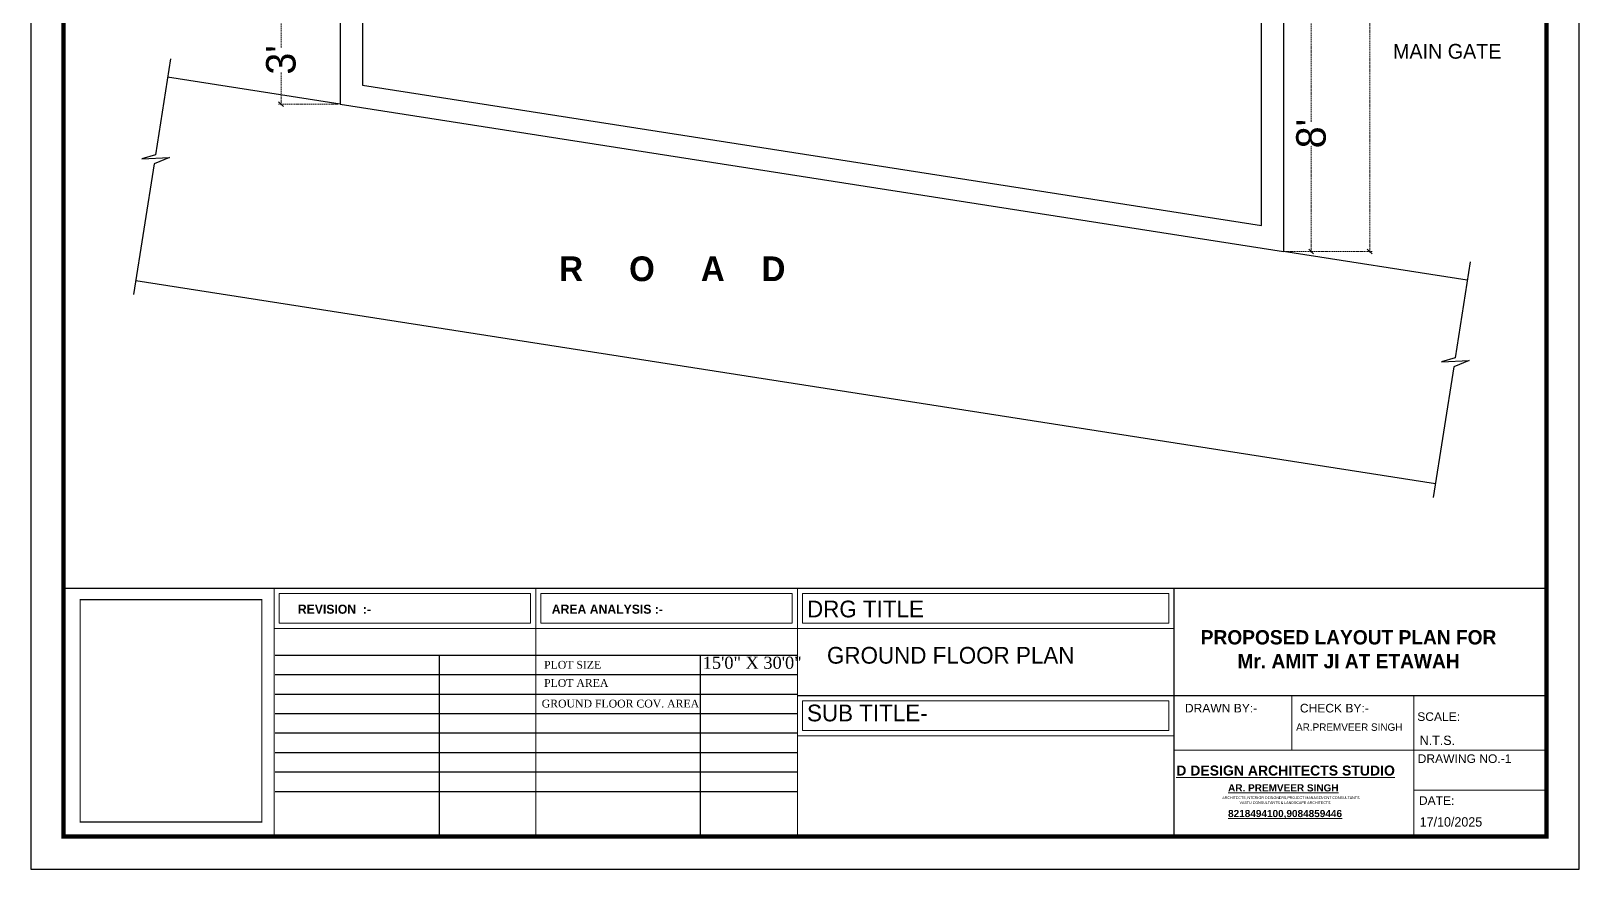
# Model space of a CAD drawing. Header units: millimetres. Extents: x -6808 to 215771, y -89660 to -16303.
# Drawn here: x 106155 to 106785, y -56133 to -55791 of the extents above; entities that cross this region are included whole.
import ezdxf

# ---------------------------------------------------------------- set-up
doc = ezdxf.new("R2010")
doc.units = ezdxf.units.MM
doc.header["$PDMODE"] = 35
doc.linetypes.add('DASHED', pattern=[0.75, 0.5, -0.25])
doc.layers.get('0').update_dxf_attribs({"color": 8})
for name, color, linetype, lineweight in [('dim2', 6, 'Continuous', 20), ('FORMAT LAAYER', 250, 'Continuous', 13), ('text', 7, 'Continuous', 25)]:
    doc.layers.add(name, color=color, linetype=linetype, lineweight=lineweight)
doc.layers.add('FORMAT', color=7, linetype='Continuous')
doc.styles.add('cdim', font='arial.ttf')
doc.styles.add('HYPERMARTBORA0$0$SANSSERIFBOLD', font='sasb____.pfb', dxfattribs={"height": 0.2})
doc.styles.add('SAJ', font='eurr____.ttf')
doc.styles.add('working', font='swissl.ttf')
doc.dimstyles.new('SAJ', dxfattribs={"dimtxt": 5, "dimasz": 2, "dimexe": 1, "dimexo": 1, "dimgap": 0.09375, "dimtad": 0, "dimdec": 1, "dimzin": 0, "dimdsep": 46, "dimlunit": 4, "dimtxsty": 'SAJ', "dimblk": 'OBLIQUE', "dimcen": 0.125, "dimdle": 0.375, "dimadec": 0, "dimazin": 0, "dimtfac": 1, "dimtdec": 1, "dimtofl": 0, "dimtmove": 0, "dimatfit": 3, "dimldrblk": 'OBLIQUE', "dimfxl": 1, "dimtolj": 1, "dimtzin": 0, "dimlwd": 5, "dimlwe": 5, "dimarcsym": 1})

# ---------------------------------------------------------------- blocks, each defined once
blk = doc.blocks.new('_Oblique')
at = {"color": 0, "linetype": 'ByBlock', "lineweight": -2}
blk.add_line((-0.5, -0.5), (0.5, 0.5), dxfattribs=at)
blk = doc.blocks.new('*D2128')
at = {"layer": 'Defpoints', "color": 0, "transparency": 16777216}
for p in [(106665.12, -55341.12), (106700.14, -55341.12), (106665.12, -55881.12)]:
    blk.add_point(p, dxfattribs=at)
at = {"layer": 'dim2', "color": 0, "linetype": 'DASHED', "lineweight": 5, "transparency": 16777216}
for p, q in [((106666.12, -55341.12), (106701.14, -55341.12)), ((106700.14, -55340.74), (106700.14, -55602.15)), ((106700.14, -55881.49), (106700.14, -55620.08)), ((106666.12, -55881.12), (106701.14, -55881.12))]:
    blk.add_line(p, q, dxfattribs=at)
at = {"layer": 'dim2', "color": 0, "lineweight": 5, "transparency": 16777216, "xscale": 2, "yscale": 2, "zscale": 2}
for p, rotation in [((106700.14, -55341.12), 90), ((106700.14, -55881.12), 270)]:
    blk.add_blockref('_Oblique', p, dxfattribs=dict(at, rotation=rotation))
at = {"layer": 'dim2', "color": 0, "transparency": 16777216, "insert": (106700.14, -55611.12), "char_height": 12, "attachment_point": 5, "rotation": 90, "style": 'SAJ'}
blk.add_mtext("\\A1;45'", dxfattribs=at)
blk = doc.blocks.new('*D2143')
at = {"layer": 'Defpoints', "color": 0, "transparency": 16777216}
for p in [(106281.12, -55785.12), (106256.98, -55821.12), (106281.12, -55821.12)]:
    blk.add_point(p, dxfattribs=at)
at = {"layer": 'dim2', "color": 0, "linetype": 'DASHED', "lineweight": 5, "transparency": 16777216}
for p, q in [((106280.12, -55785.12), (106255.98, -55785.12)), ((106256.98, -55784.74), (106256.98, -55798.25)), ((106256.98, -55821.49), (106256.98, -55807.99)), ((106280.12, -55821.12), (106255.98, -55821.12))]:
    blk.add_line(p, q, dxfattribs=at)
at = {"layer": 'dim2', "color": 0, "lineweight": 5, "transparency": 16777216, "xscale": 2, "yscale": 2, "zscale": 2}
for p, rotation in [((106256.98, -55785.12), 90), ((106256.98, -55821.12), 270)]:
    blk.add_blockref('_Oblique', p, dxfattribs=dict(at, rotation=rotation))
at = {"layer": 'dim2', "color": 0, "transparency": 16777216, "insert": (106256.98, -55803.12), "char_height": 12, "attachment_point": 5, "rotation": 90, "style": 'SAJ'}
blk.add_mtext("\\A1;3'", dxfattribs=at)
blk = doc.blocks.new('*D2144')
at = {"layer": 'Defpoints', "color": 0, "transparency": 16777216}
for p in [(106665.12, -55785.12), (106665.12, -55881.12), (106676.3, -55881.12)]:
    blk.add_point(p, dxfattribs=at)
at = {"layer": 'dim2', "color": 0, "linetype": 'DASHED', "lineweight": 5, "transparency": 16777216}
for p, q in [((106666.12, -55785.12), (106677.3, -55785.12)), ((106676.3, -55784.74), (106676.3, -55828.34)), ((106676.3, -55881.49), (106676.3, -55837.9)), ((106666.12, -55881.12), (106677.3, -55881.12))]:
    blk.add_line(p, q, dxfattribs=at)
at = {"layer": 'dim2', "color": 0, "lineweight": 5, "transparency": 16777216, "xscale": 2, "yscale": 2, "zscale": 2}
for p, rotation in [((106676.3, -55785.12), 90), ((106676.3, -55881.12), 270)]:
    blk.add_blockref('_Oblique', p, dxfattribs=dict(at, rotation=rotation))
at = {"layer": 'dim2', "color": 0, "transparency": 16777216, "insert": (106676.3, -55833.12), "char_height": 12, "attachment_point": 5, "rotation": 90, "style": 'SAJ'}
blk.add_mtext("\\A1;8'", dxfattribs=at)

msp = doc.modelspace()

# ---------------------------------------------------------------- linework, layer by layer
for p, q in [((106281.119, -55785.118), (106281.119, -55821.118)), ((106290.119, -55785.118), (106290.119, -55813.415)), ((106656.119, -55870.602), (106656.119, -55785.118)), ((106665.119, -55785.118), (106665.119, -55881.118)), ((106290.119, -55813.415), (106656.119, -55870.602)), ((106281.119, -55821.118), (106665.119, -55881.118))]:
    msp.add_line(p, q)
for points in [[(106211.929, -55802.699), (106205.822, -55841.783), (106200.34, -55843.351), (106211.581, -55842.895), (106205.287, -55845.41), (106196.964, -55898.681)], [(106740.994, -55885.366), (106734.887, -55924.449), (106729.406, -55926.018), (106740.647, -55925.562), (106734.352, -55928.076), (106726.029, -55981.347)]]:
    msp.add_lwpolyline(points)
at = {"lineweight": 30}
for points in [[(106281.119, -55821.118), (106210.768, -55810.126)], [(106739.834, -55892.792), (106665.119, -55881.118)], [(106726.897, -55975.79), (106197.832, -55893.124)]]:
    msp.add_lwpolyline(points, dxfattribs=at)
at = {"layer": 'FORMAT', "lineweight": 18}
for p, q in [((106360.686, -56018.26), (106360.686, -56034.615)), ((106467.207, -56034.615), (106467.207, -56018.26))]:
    msp.add_line(p, q, dxfattribs=at)
at = {"layer": 'FORMAT', "linetype": 'ByBlock'}
for p, q in [((106254.591, -56045.479), (106467.207, -56045.479)), ((106254.591, -56053.402), (106467.207, -56053.402)), ((106254.591, -56061.325), (106467.207, -56061.325)), ((106254.591, -56069.249), (106467.207, -56069.249)), ((106254.591, -56077.172), (106467.207, -56077.172)), ((106254.591, -56085.096), (106467.207, -56085.096)), ((106254.591, -56093.019), (106467.207, -56093.019)), ((106254.591, -56100.942), (106467.207, -56100.942))]:
    msp.add_line(p, q, dxfattribs=at)
at = {"layer": 'FORMAT'}
for p, q in [((106321.442, -56119.315), (106321.442, -56045.479)), ((106427.75, -56119.315), (106427.75, -56045.479))]:
    msp.add_line(p, q, dxfattribs=at)
at = {"layer": 'FORMAT', "ltscale": 2}
msp.add_line((106467.207, -56061.955), (106772.092, -56061.955), dxfattribs=at)
at = {"layer": 'FORMAT', "lineweight": 13, "ltscale": 20}
for p, q in [((106668.419, -56061.955), (106668.419, -56084.181)), ((106718.059, -56100.406), (106772.092, -56100.406))]:
    msp.add_line(p, q, dxfattribs=at)
at = {"layer": 'FORMAT', "color": 0}
msp.add_lwpolyline([(106155.189, -55237.743), (106155.189, -56132.579), (106785.355, -56132.579), (106785.355, -55237.743)], close=True, dxfattribs=at)
msp.add_lwpolyline([(106155.189, -55237.743), (106155.189, -56132.579), (106785.355, -56132.579), (106785.355, -55237.743)], close=True, dxfattribs=at)
at = {"layer": 'FORMAT', "color": 0, "const_width": 1.848}
msp.add_lwpolyline([(106168.453, -55251.006), (106168.453, -56119.315), (106772.092, -56119.315), (106772.092, -55251.006)], close=True, dxfattribs=at)
msp.add_lwpolyline([(106168.453, -55251.006), (106168.453, -56119.315), (106772.092, -56119.315), (106772.092, -55251.006)], close=True, dxfattribs=at)
at = {"layer": 'FORMAT', "ltscale": 2, "const_width": 0.461}
for points in [[(106254.165, -56018.26), (106254.165, -56119.315), (106168.453, -56119.315), (106168.453, -56018.26), (106772.092, -56018.26)], [(106360.686, -56119.315), (106360.686, -56018.26)], [(106467.207, -56119.315), (106467.207, -56018.26)]]:
    msp.add_lwpolyline(points, dxfattribs=at)
at = {"layer": 'FORMAT', "lineweight": 18}
for points in [[(106620.505, -56034.615), (106254.165, -56034.615), (106254.165, -56018.26), (106620.505, -56018.26)], [(106620.505, -56018.26), (106620.505, -56034.615)]]:
    msp.add_lwpolyline(points, dxfattribs=at)
for points in [[(106256.277, -56020.373), (106358.574, -56020.373), (106358.574, -56032.503), (106256.277, -56032.503)], [(106362.798, -56020.373), (106465.094, -56020.373), (106465.094, -56032.503), (106362.798, -56032.503)], [(106469.319, -56020.373), (106618.393, -56020.373), (106618.393, -56032.503), (106469.319, -56032.503)], [(106467.207, -56061.955), (106620.505, -56061.955), (106620.505, -56078.31), (106467.207, -56078.31)], [(106469.319, -56064.067), (106618.393, -56064.067), (106618.393, -56076.198), (106469.319, -56076.198)]]:
    msp.add_lwpolyline(points, close=True, dxfattribs=at)
at = {"layer": 'FORMAT', "const_width": 0.461}
msp.add_lwpolyline([(106620.505, -56119.315), (106620.505, -56018.26)], dxfattribs=at)
at = {"layer": 'FORMAT', "ltscale": 2, "const_width": 0.496}
msp.add_lwpolyline([(106175.208, -56022.935), (106249.186, -56022.935), (106249.186, -56113.407), (106175.208, -56113.407)], close=True, dxfattribs=at)
at = {"layer": 'FORMAT', "color": 0, "lineweight": 13}
for points in [[(106718.059, -56119.315), (106718.059, -56061.955)], [(106620.505, -56084.181), (106772.092, -56084.181)]]:
    msp.add_lwpolyline(points, dxfattribs=at)

# ---------------------------------------------------------------- texts
at = {"layer": 'FORMAT', "lineweight": 13, "style": 'working'}
for s, height, p in [('DRAWN BY:-', 3.5126, (106624.916, -56068.82)), (' CHECK BY:-', 3.51256, (106670.36, -56068.82)), ('SCALE:', 3.5126, (106719.49, -56072.274)), ('DRAWING NO.-1', 3.51256, (106719.676, -56089.382)), ('DATE:', 3.5126, (106720.171, -56106.445))]:
    msp.add_text(s, height=height, dxfattribs=at).set_placement(p)
at = {"layer": 'FORMAT', "style": 'cdim'}
for s, insert, char_height, width, attachment_point in [('\\A1;{\\fCentury Gothic|b1|i0|c0|p34;REVISION  :-}', (106263.828, -56024.912), 3.7141, 82.00869, 1), ('\\A1;{\\fCentury Gothic|b1|i0|c0|p34;AREA ANALYSIS :-}', (106367.191, -56024.912), 3.7141, 82.00869, 1), ('\\A1;{\\fDilleniaUPC|b1|i0|c0|p18;PROPOSED LAYOUT PLAN FOR \\PMr. AMIT JI AT ETAWAH}', (106691.53, -56043.11), 5.82604, 146.36223, 5)]:
    msp.add_mtext(s, dxfattribs=dict(at, insert=insert, char_height=char_height, width=width, attachment_point=attachment_point))
at = {"layer": 'FORMAT', "ltscale": 2, "attachment_point": 1, "style": 'SAJ'}
for s, insert, char_height, width in [('\\A1;{\\fCentury Gothic|b0|i0|c0|p34;DRG TITLE}', (106471.095, -56023.278), 6.81315, 157.97217), ('\\A1;{\\fCentury Gothic|b0|i0|c0|p34;GROUND FLOOR PLAN}', (106479.217, -56042.129), 6.81315, 157.97217), ('\\A1;{\\fCentury Gothic|b0|i0|c0|p34;SUB TITLE-}', (106471.092, -56065.623), 6.81315, 157.97217), ('\\A1;{\\fShonar Bangla|b0|i0|c0|p34;AR.PREMVEER SINGH}', (106670.176, -56073.279), 3.01841, 153.90418), ('\\A1;{\\fShonar Bangla|b0|i0|c0|p34;N.T.S.}', (106720.49, -56078.259), 3.80198, 98.73261), ('\\A1;{\\fShonar Bangla|b0|i0|c0|p34;17/10/2025}', (106720.49, -56111.478), 3.80198, 98.73261)]:
    msp.add_mtext(s, dxfattribs=dict(at, insert=insert, char_height=char_height, width=width))
at = {"layer": 'FORMAT', "lineweight": 13, "attachment_point": 1, "style": 'working'}
for s, insert, char_height, width in [('\\A1;{\\fBook Antiqua|b0|i0|c0|p18;15\'0" X 30\'0"}', (106428.647, -56046.1), 4.93877, 127.83496), ('\\A1;{\\fBook Antiqua|b0|i0|c0|p18;PLOT SIZE}', (106364.056, -56047.815), 3.16832, 82.00869), ('\\A1;{\\fBook Antiqua|b0|i0|c0|p18;PLOT AREA}', (106364.056, -56055.226), 3.16832, 82.00869), ('\\A1;{\\fBook Antiqua|b0|i0|c0|p18;GROUND FLOOR COV. AREA}', (106363.098, -56063.619), 3.16832, 82.00869)]:
    msp.add_mtext(s, dxfattribs=dict(at, insert=insert, char_height=char_height, width=width))
at = {"layer": 'FORMAT LAAYER', "color": 0, "lineweight": 13}
for s, height, style, p in [('%%UD DESIGN ARCHITECTS STUDIO', 4.08123, 'HYPERMARTBORA0$0$SANSSERIFBOLD', (106621.394, -56094.503)), ('ARCHITECTS,INTERIOR DESIGNERS,PROJECT MANAGEMENT CONSULTANTS,', 1.05931, 'working', (106640.148, -56104.049)), ('%%UAR. PREMVEER SINGH', 2.91228, 'HYPERMARTBORA0$0$SANSSERIFBOLD', (106642.491, -56100.973)), ('%%U8218494100,9084859446', 2.91228, 'HYPERMARTBORA0$0$SANSSERIFBOLD', (106642.491, -56111.427)), ('VASTU CONSULTANTS & LANDSCAPE ARCHITECTS', 1.05931, 'working', (106647.157, -56106.071))]:
    msp.add_text(s, height=height, dxfattribs=dict(at, style=style)).set_placement(p)
at = {"layer": 'FORMAT LAAYER', "linetype": 'ByBlock', "insert": (106401.279, -55883.118), "char_height": 10.08, "width": 351.4658, "attachment_point": 2, "style": 'SAJ'}
msp.add_mtext('\\A1;{\\fCentury Gothic|b1|i0|c0|p34;        R     O     A    D }', dxfattribs=at)
at = {"layer": 'text', "ltscale": 2, "insert": (106753.754, -55796.61), "char_height": 6, "width": 244.74508, "attachment_point": 3, "style": 'SAJ'}
msp.add_mtext('\\A1;{\\fCentury Gothic|b0|i0|c0|p34;MAIN GATE}', dxfattribs=at)

# ---------------------------------------------------------------- dimensions: what is measured, and where the dimension line sits
at = {"layer": 'dim2'}
for p1, p2, distance, picture, middle in [((106665.119, -55881.118), (106665.119, -55341.118), -35.021, '*D2128', (106700.14, -55611.118)), ((106281.119, -55785.118), (106281.119, -55821.118), -24.136, '*D2143', (106256.983, -55803.118)), ((106665.119, -55785.118), (106665.119, -55881.118), 11.178, '*D2144', (106676.297, -55833.118))]:
    dim = msp.add_aligned_dim(p1=p1, p2=p2, distance=distance, dimstyle='SAJ', override={"dimtxt": 12}, dxfattribs=at)
    dim.commit()
    dim.dimension.update_dxf_attribs({"geometry": picture, "text_midpoint": middle})

doc.saveas('drawing.dxf')
